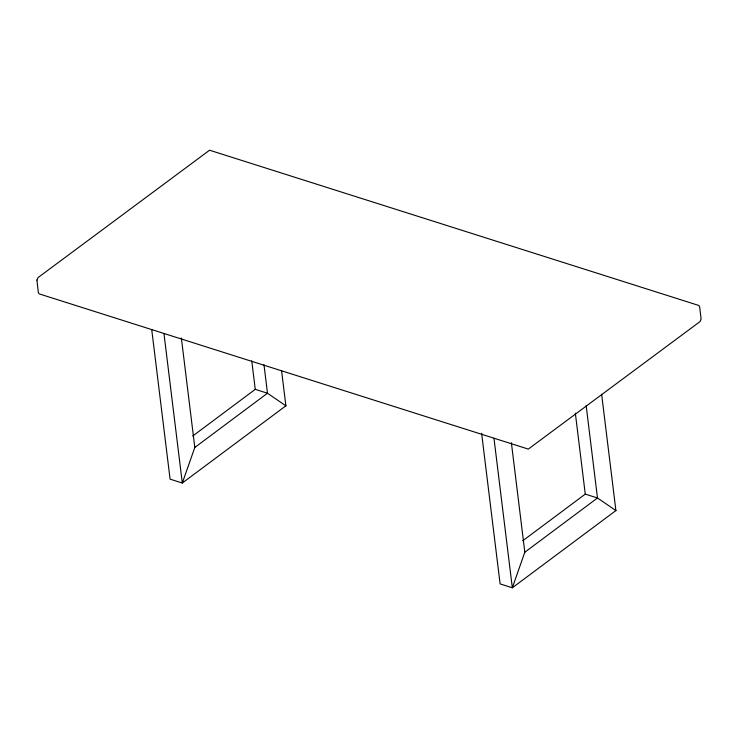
<?xml version="1.0" encoding="UTF-8"?>
<svg xmlns="http://www.w3.org/2000/svg" width="738" height="738" viewBox="0 0 738 738"><rect width="100%" height="100%" fill="white"/><g stroke="black" fill="none" stroke-linecap="round" stroke-linejoin="round"><path stroke-width="1.11" d="M181.363 337.976L194.804 447.468L182.304 483.021L170.081 479.146L151.733 329.646M511.379 442.745L524.819 552.227L512.329 587.789L500.106 583.906L481.61 433.271M192.701 436.038L255.256 389.35L267.479 393.234L285.883 405.808L182.304 483.021L163.956 333.53M194.804 447.468L267.479 393.234L263.983 364.72M522.716 540.797L585.271 494.119L597.494 497.993L615.907 510.567L512.329 587.789L493.971 438.289M524.819 552.227L597.494 497.993L586.156 405.614M601.627 394.267L615.926 510.733M575.336 413.142L585.271 494.119M281.547 370.458L285.91 405.974M251.759 360.845L255.256 389.35M36.928 280.071L38.321 292.46L39.059 293.835L528.316 449.101L700.011 321.593L701.1 318.982L699.679 307.008L698.858 305.486L209.574 150.211L38.099 277.543L36.928 280.071"/></g></svg>
